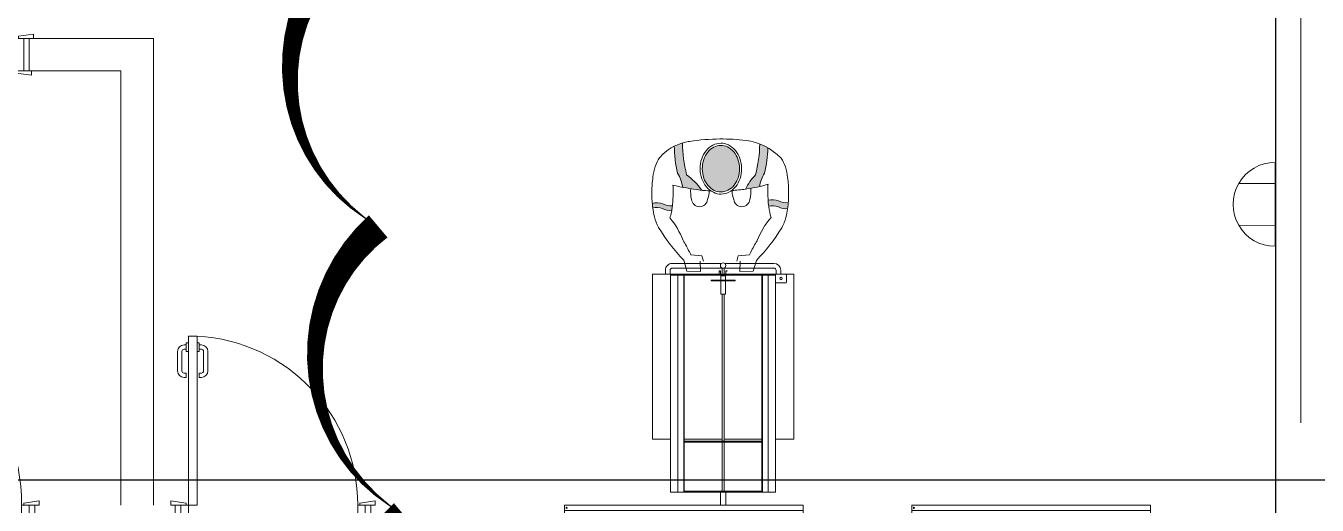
# Model space of a CAD drawing. Header units: metres. Extents: x 75097 to 220695, y -1557923 to -1361206.
# Drawn here: x 160756 to 166703, y -1404403 to -1402193 of the extents above; entities that cross this region are included whole.
import ezdxf

# ---------------------------------------------------------------- set-up
doc = ezdxf.new("R2010")
doc.units = ezdxf.units.M
doc.layers.get('0').update_dxf_attribs({"lineweight": 0})
for name, color, linetype, lineweight in [('A-100 - Copy$0$5_QUOTE', 8, 'Continuous', 0), ('A-100 - Copy$0$Medical Equipment and Furniture', 8, 'Continuous', 0), ('A-100 - Copy$0$Walls', 8, 'Continuous', 0), ('A-100 - Copy$0$Wooden Joinery', 8, 'Continuous', 0)]:
    doc.layers.add(name, color=color, linetype=linetype, lineweight=lineweight)
doc.layers.add('A-100 - Copy$0$axes', color=8, linetype='Continuous')
doc.layers.add('EXF', color=7, linetype='Continuous', lineweight=0, true_color=0x4e7e3e)
doc.layers.add('REV 01', color=7, linetype='Continuous', lineweight=0, true_color=0xe41b4d)

# ---------------------------------------------------------------- blocks, each defined once
blk = doc.blocks.new('MECH UPDATED')
at = {"layer": 'EXF', "color": 85}
for points, elevation in [([(101035.5942065511, -1363352.1729771), (101035.4954761281, -1363739.033792686)], -0.01923468558029609), ([(101035.5695237663, -1363448.888181075), (101203.0851719039, -1363448.930932496)], -0.009617343842923213), ([(101035.5201587338, -1363642.318588711), (101203.0238679565, -1363642.382003941)], 0.009617342782329974)]:
    blk.add_lwpolyline(points, dxfattribs=dict(at, elevation=elevation))
blk.add_arc((101035.544841947, -1363545.603385305, -0.03846937008674245), 193.4304145047533, 269.9853774127063, 89.98537777263374, dxfattribs=at)
blk = doc.blocks.new('A-100 - Copy$0$RTGERTE')
at = {"layer": 'A-100 - Copy$0$5_QUOTE'}
for points in [[(147703.1975635292, 32154.11779346259, -0.005852762069234413), (147710.2544520105, 32154.9614997193, -0.005616048567468107), (147722.8010153262, 32156.17038816656, -0.1664055526249398), (147721.1211808374, 32106.85536519805, 0.1755122865157024), (147712.8645180011, 32063.45314431179, -0.01741104552439672), (147691.946473502, 32066.48732968734, -0.1732045214338606), (147700.2928628823, 32109.31537452189, 0.1506731502884031)], [(147855.8723369852, 31998.45277062559, -0.08333219728539079), (147784.9889599596, 31928.45945939398), (147797.0515287338, 32017.13186627359, 0.1217565404980817), (147863.9164869254, 32040.01971014711, -0.06080814351379149), (147988.4466272627, 32055.13509828213), (148003.4859617873, 32017.67887217132, 0.06172981784818352)], [(147997.5694280548, 31661.321277941), (147979.1568874294, 31623.87550633488, -0.05668641714729694), (147863.1313995283, 31638.92679500545, 0.1140030600011027), (147800.7471180338, 31661.35252113966), (147789.4226140149, 31726.17394965264, -0.0944804000014484), (147855.0872495879, 31680.49373452697, 0.05960204925895471)], [(147735.6989549975, 31574.34394558088, 0.1804056137106168), (147727.649272103, 31529.7285411536, -0.008762278088205393), (147708.0724926504, 31531.59108190401, -0.007224982730893295), (147699.3696521659, 31532.70080766408, -0.1732045214349016), (147707.7160415467, 31575.52885249874, 0.1491568992194391), (147710.724376005, 31619.89141367527, -0.01208158692300856), (147737.7060578628, 31622.55494916777, -0.1625246233418964)]]:
    blk.add_hatch(color=256, dxfattribs=at).paths.add_polyline_path(points)
h = blk.add_hatch(color=256, dxfattribs=at)
edge = h.paths.add_edge_path()
edge.add_arc((147883.3040502598, 31888.00858915462), 133.5104350951626, 251.8060225665682, 270.46480955953444, ccw=False)
edge.add_arc((147875.5799816163, 31864.50737555191), 108.7724425086661, 231.2768176091728, 251.8060225664048, ccw=False)
edge.add_arc((147863.5473562747, 31849.50065145827), 89.53742650568812, 207.3996317622605, 231.2768176093111, ccw=False)
edge.add_arc((147844.8977555592, 31839.83376870982), 68.53132670299256, 180.4648095594532, 207.399631762105, ccw=False)
edge.add_arc((147844.8977555589, 31839.83376871011), 68.53132670270335, 153.5299873570185, 180.4648095597016, ccw=False)
edge.add_arc((147863.7017390588, 31830.47073322603), 89.53742650585176, 129.6528015095549, 153.5299873566343, ccw=False)
edge.add_arc((147875.976252785, 31815.66120408457), 108.7724425080949, 109.12359655252939, 129.6528015098205, ccw=False)
edge.add_arc((147884.0805932288, 31792.28840058968), 133.5104350952276, 90.4648095594593, 109.1235965524236, ccw=False)
edge.add_arc((147884.0805932289, 31792.28840058995), 133.5104350949468, 71.80602256647228, 90.46480955947283, ccw=False)
edge.add_arc((147891.8046618727, 31815.78961419254), 108.7724425084448, 51.27681760923622, 71.80602256649559, ccw=False)
edge.add_arc((147903.8372872145, 31830.7963382862), 89.53742650537882, 27.3996317623633, 51.27681760943881, ccw=False)
edge.add_arc((147922.4868879297, 31840.46322103466), 68.53132670299088, 0.4648095594014876, 27.399631762102274, ccw=False)
edge.add_arc((147922.4868879297, 31840.46322103424), 68.53132670293665, -26.470012642938286, 0.4648095597486872, ccw=False)
edge.add_arc((147903.6829044303, 31849.82625651841), 89.53742650575869, 309.65280150945847, 333.5299873565032, ccw=False)
edge.add_arc((147891.4083907036, 31864.6357856599), 108.7724425082883, 289.12359655262526, 309.6528015098954, ccw=False)
edge.add_arc((147883.30405026, 31888.00858915463), 133.51043509517, 270.464809559447, 289.123596552419, ccw=False)
for p, q in [((147691.946473502, 32066.48732968734), (147690.5600381628, 32066.74131842575)), ((147461.9127339827, 32010.67286641814), (147410.545085045, 31996.47994212009)), ((147410.545085045, 31996.47994212009), (147409.9095100266, 31933.60470202693)), ((147481.8636493824, 31927.3429998036), (147487.0656840633, 31979.11160262907)), ((147457.7231762308, 31936.07003567333), (147409.9095100266, 31933.60470202693)), ((147481.8636493824, 31927.3429998036), (147457.7231762308, 31919.88052483276)), ((147481.8636493824, 31759.8331728609), (147457.7231762308, 31767.29564783169)), ((147481.8636493824, 31759.8331728609), (147487.0656840633, 31708.06457003544)), ((147457.7231762308, 31751.10613699118), (147409.9095100266, 31753.57147063763)), ((147410.545085045, 31690.69623054436), (147409.9095100266, 31753.57147063763)), ((147460.8129918793, 31676.80716590793), (147410.545085045, 31690.69623054436)), ((147710.0096719446, 31619.8029129401), (147710.724376005, 31619.89141367527)), ((147697.5554375864, 31532.98706478649), (147699.3696521659, 31532.70080766419))]:
    blk.add_line(p, q, dxfattribs=at)
for points in [[(147703.1975635292, 32154.11779346259, -0.1506731502884111), (147700.2928628823, 32109.31537452189, 0.173204521433853), (147691.946473502, 32066.48732968734, 0.173204521433853)], [(147722.8010153262, 32156.17038816656, -0.1664055526249236), (147721.1211808374, 32106.85536519805, 0.1755151378544385), (147712.8646319983, 32063.45243567333, 0.173204521433853)], [(148002.70087439, 32017.12575435953, 0.06172981784818554), (147855.0872495879, 31997.89965281385, -0.08333219728538806), (147784.2038725621, 31927.90634158225, -0.173204521433853)], [(147987.6615398653, 32054.58198047034, 0.06080814351378695), (147863.131399528, 32039.46659233538, -0.1217565404980983), (147796.2664413365, 32016.57874846179, -0.173204521433853)], [(147997.5694280548, 31661.321277941, -0.05960204925895471), (147855.0872495879, 31680.49373452697, 0.09448040000144994), (147789.4226140149, 31726.17394965264, 0.173204521433853)], [(147979.1568874294, 31623.87550633488, -0.05668641714729694), (147863.1313995283, 31638.92679500545, 0.1140030600011027), (147800.7471180338, 31661.35252113966, 0.173204521433853)], [(147710.7243760048, 31619.89141367649, -0.1491568992236664), (147707.7160415467, 31575.52885249874, 0.1732045214344138), (147699.3696521659, 31532.70080766419, 0.1732045214344138)], [(147737.7060578628, 31622.55494916777, -0.1625246233418806), (147735.6989549975, 31574.34394558088, 0.1804056137106072), (147727.649272103, 31529.7285411536, 0.1732045214344138)]]:
    blk.add_lwpolyline(points, format="xyb", dxfattribs=at)
at = {"layer": 'A-100 - Copy$0$5_QUOTE', "flags": 128}
for points in [[(148014.1501221316, 31724.40000066074, 0.03092929142412), (148020.6049211334, 31844.42638860166, 0.03604080938429647), (148009.392793382, 31983.99347123841, 0.0117471172864985), (148004.9277480269, 32009.14337539719, 0.1502721530749046), (147936.5679127848, 32120.21862271917, 0.04690222902934697), (147934.1041160174, 32122.38598395296, 0.08272594551670001), (147893.6853644442, 32142.54572180798, 0.04099633150147119), (147845.135502624, 32153.18046176573, 0.0301319538769512), (147777.74869224, 32158.13890374661, 0.030131953876943), (147710.2544520101, 32154.96149971924, 0.005852762068836761), (147703.1975635292, 32154.11779346259, 0.005852762068836761)], [(147657.2639799671, 32074.9681041541, 0.01120130917010139), (147663.148260242, 32073.15642779157, 0.02319531349855549), (147690.5600381628, 32066.74131842575, 0.02319531349855549)], [(147691.946473502, 32066.48732968734, 0.01662306626642642), (147711.9137674867, 32063.55892395438, 0.03013195387695923), (147779.3909559582, 32060.0379302646, 0.01241087006603427), (147807.2274186892, 32060.95499791676)], [(147782.1703668876, 31887.57007321611, -0.04886164346345489), (147785.1472490175, 31934.99463053932, -0.02333814434644978), (147807.2274186892, 32060.95499791676, -0.00846109834530873)], [(147487.0656840633, 31979.11160262965, 0.01446496632962168), (147493.5701705973, 31981.83575038682, 0.02204470287621722), (147546.7532894119, 32010.38258853659, 0.003611944624764072), (147553.265431228, 32014.55679845682, 0.01811093883977862)], [(147812.00137428, 31620.53756645636, -0.03052151506837342), (147789.4226140146, 31726.1739496527, -0.0309086868429045), (147783.2967614875, 31790.61481859745, -0.02268479531684504)], [(147487.0656840633, 31708.06457003544, -0.0116312533618899), (147492.272448091, 31705.81778382277, -0.02204470287621722), (147545.3095381976, 31677.00054647762, -0.003611944624764072), (147551.8003436172, 31672.79323563899)], [(147658.7562136153, 31609.0792005827, -0.04099633150147138), (147707.359590447, 31619.46662265417, -0.001190185008936252), (147710.0096719446, 31619.80291294015, -0.001190185008936252)], [(147710.724376005, 31619.89141367527, -0.02861960462025653), (147774.770772186, 31624.08191648126, -0.01622326197037142), (147811.1630793809, 31623.19627245015)], [(147697.5554375864, 31532.96442675963, -0.0322500503495903), (147659.3069854054, 31541.18858574115, -0.06939756688692462), (147610.477853971, 31560.05175526289)], [(147934.5599053569, 31565.18128755211, -0.04690222902934669), (147932.0851059183, 31563.02649824275, -0.08272594551670001), (147891.5642396928, 31543.07280411269, -0.04099633150147119), (147842.9608628609, 31532.68538204127, -0.0301319538769512), (147775.5496811216, 31528.0700882143, -0.030131953876943), (147708.0724926502, 31531.59108190401, -0.007224982730712358), (147699.3696521659, 31532.70080766408, -0.007224982730712358)]]:
    blk.add_lwpolyline(points, format="xyb", dxfattribs=at)
for points in [[(147884.4682597536, 31744.50287638523, -0.08159467432463738), (147838.4950606906, 31751.67297592398, -0.08981590444706737), (147801.2808855627, 31771.84380436508, -0.1045624681045269), (147775.1762032275, 31803.69411715947, -0.118069433626794), (147766.3690129923, 31839.19669367035, -0.1180694336268921), (147774.599043023, 31874.83748693386, -0.1045624681045962), (147800.1835435065, 31907.107135211, -0.08981590444723123), (147837.0655648596, 31927.87907906226, -0.08159467432471448), (147882.9163837353, 31935.79411335918, -0.08159467432475388), (147928.8895827985, 31928.62401382043, -0.08981590444718113), (147966.1037579262, 31908.45318537927, -0.1045624681045964), (147992.2084402613, 31876.60287258506, -0.1180694336268921), (148001.0156304966, 31841.100296074, -0.1180694336268803), (147992.7856004659, 31805.4595028105, -0.1045624681045684), (147967.2010999824, 31773.18985453335, -0.08981590444718911), (147930.3190786293, 31752.41791068215, -0.08159467432470174)], [(147884.3871360714, 31754.5025473272, -0.08159467432466336), (147841.6174113084, 31761.17302469327, -0.08981590444704689), (147807.5364693062, 31779.6455780114, -0.1045624681045431), (147784.0543866555, 31808.29605794762, -0.1180694336266975), (147776.3686839344, 31839.27781735267, -0.1180694336268648), (147783.5507207149, 31870.38019330415, -0.1045624681046693), (147806.5648814397, 31899.40788030007, -0.08981590444729955), (147840.341635226, 31918.43093834812, -0.08159467432465796), (147882.9975074175, 31925.79444241716, -0.08159467432481483), (147925.7672321805, 31919.12396505103, -0.0898159044471671), (147959.8481741826, 31900.65141173295, -0.1045624681046511), (147983.3302568334, 31872.00093179685, -0.1180694336269459), (147991.0159595545, 31841.01917239174, -0.1180694336268525), (147983.833922774, 31809.91679644014, -0.104562468104514), (147960.8197620492, 31780.88910944434, -0.0898159044472173), (147927.0430082629, 31761.86605139624, -0.08159467432469082)]]:
    blk.add_lwpolyline(points, format="xyb", close=True, dxfattribs=at)
at = {"layer": 'A-100 - Copy$0$5_QUOTE'}
for centre, radius, start, end in [((148067.9020346682, 31381.76705515577), 873.3530511682109, 121.427712743757, 133.9368581705997), ((147703.7123274376, 31960.90674487827), 189.4810484857709, 102.8906776773059, 118.7699694207885), ((147742.7635805317, 31853.11586302368), 303.5912248887564, 97.48846660631133, 105.5375362855831), ((147425.8965361585, 32353.54619792919), 362.1279447734426, 290.5927661490504, 309.7106461843302), ((147745.0445329923, 31938.26861049561), 37.10269952277408, 94.49405543307816, 264.8750291754478), ((147778.9329814547, 31824.43759380211), 155.2929943913991, 84.91284412362558, 103.7062091835578), ((147783.6441154991, 32013.55464867654), 119.8860441122679, 249.5362581912359, 268.7840319044429), ((147745.0445329923, 31743.76973428781), 37.10269952277408, 95.12497082455222, 265.5059445669218), ((147783.6441154991, 31668.48369610694), 119.8860441122679, 91.21596809555713, 110.4637418087641), ((147778.9329814547, 31857.60075098136), 155.2929943913991, 256.2937908164422, 275.0871558763744), ((147729.8497256277, 31767.0138960334), 287.4763634304733, 315.2742535348801, 351.4753768656677), ((148069.6519752926, 32302.95462798153), 873.3530511683051, 225.8029544462798, 238.2805781880128), ((147422.7072155587, 31334.45669804083), 362.1279447734426, 49.3196263889734, 69.11552478911965)]:
    blk.add_arc(centre, radius, start, end, dxfattribs=at)
blk = doc.blocks.new('A-100 - Copy$0$Sterilizer Trolley')
at = {"layer": 'A-100 - Copy$0$Medical Equipment and Furniture'}
for p, q in [((-723076.1052477446, -325521.7642041274), (-723076.1052477446, -325461.7642040724)), ((-723076.1052477446, -325461.7642040724), (-723051.1052477218, -325461.7642040724)), ((-723051.1052477218, -325461.7642040724), (-723051.1052477217, -325521.7642041274)), ((-723305.605247955, -326521.7642041228), (-723305.605247955, -325521.7642041274)), ((-723305.605247955, -325521.7642041274), (-722821.6052475113, -325521.7642041274)), ((-723271.6052479238, -325521.7642041274), (-723271.6052479238, -326521.7642041228)), ((-723244.6052478991, -325521.7642041274), (-723244.6052478991, -326521.7642041228)), ((-723242.6052478972, -325521.7642041274), (-723242.6052478972, -326521.7642041228)), ((-723242.6052478972, -325526.764204132), (-722884.605247569, -325526.764204132)), ((-723051.1052477217, -325521.7642041274), (-723076.1052477446, -325521.7642041274)), ((-723068.6052477377, -325526.764204132), (-723068.6052477377, -325751.76420432)), ((-723058.6052477285, -325526.764204132), (-723058.6052477285, -325751.76420432)), ((-722884.605247569, -325521.7642041274), (-722884.605247569, -326521.7642041228)), ((-722882.6052475672, -325521.7642041274), (-722882.6052475672, -326521.7642041228)), ((-722855.6052475424, -325521.7642041274), (-722855.6052475424, -326521.7642041228)), ((-722821.6052475113, -326521.7642041228), (-722821.6052475113, -325521.7642041274)), ((-723388.6052480311, -326526.7642041274), (-723388.6052480311, -325766.7642043337)), ((-723388.6052480311, -325766.7642043337), (-723305.605247955, -325766.7642043337)), ((-723242.6052478972, -325751.76420432), (-722884.605247569, -325751.76420432)), ((-723242.6052478972, -325756.7642043245), (-722884.605247569, -325756.7642043245)), ((-723242.6052478972, -325766.7642043337), (-723068.6052477377, -325766.7642043337)), ((-723068.6052477377, -325756.7642043245), (-723068.6052477377, -326434.8640826424)), ((-723058.6052477285, -325756.7642043245), (-723058.6052477285, -326434.8640826424)), ((-723058.6052477285, -325766.7642043337), (-722884.605247569, -325766.7642043337)), ((-722821.6052475113, -325766.7642043337), (-722738.6052474352, -325766.7642043337)), ((-722738.6052474352, -325766.7642043337), (-722738.6052474352, -326526.7642041274)), ((-722738.6052474352, -326526.7642041274), (-723388.6052480311, -326526.7642041274)), ((-723329.605247977, -326526.7642041274), (-723329.605247977, -326544.7642041439)), ((-723307.6052479568, -326526.7642041274), (-723307.6052479568, -326544.7642041439)), ((-723068.6052477377, -326554.7642041531), (-723297.6052479476, -326554.7642041531)), ((-723081.6052477496, -326541.2642041407), (-723081.1052477491, -326541.7642041412)), ((-723075.6052477441, -326541.2642041407), (-723081.6052477496, -326541.2642041407)), ((-723076.1052477446, -326541.7642041412), (-723081.1052477491, -326541.7642041412)), ((-723076.1052477446, -326541.7642041412), (-723075.6052477441, -326541.2642041407)), ((-723075.6052477441, -326526.7642041274), (-723075.6052477441, -326541.2642041407)), ((-723068.6052477377, -326519.8640827203), (-723068.6052477377, -326521.7642041228)), ((-723068.6052477377, -326526.7642041274), (-723068.6052477377, -326555.3077649162)), ((-723058.6052477285, -326519.8640827203), (-723058.6052477285, -326521.7642041228)), ((-723058.6052477285, -326526.7642041274), (-723058.6052477285, -326555.3077649162)), ((-722829.6052475186, -326554.7642041531), (-723058.6052477285, -326554.7642041531)), ((-723051.6052477221, -326541.2642041407), (-723051.6052477221, -326526.7642041274)), ((-723051.6052477221, -326541.2642041407), (-723051.1052477217, -326541.7642041412)), ((-723045.6052477167, -326541.2642041407), (-723051.6052477221, -326541.2642041407)), ((-723046.105247717, -326541.7642041412), (-723051.1052477217, -326541.7642041412)), ((-723046.105247717, -326541.7642041412), (-723045.6052477167, -326541.2642041407)), ((-723045.6052477167, -326526.7642041274), (-723045.6052477167, -326541.2642041407)), ((-722819.6052475094, -326526.7642041274), (-722819.6052475094, -326544.7642041439)), ((-722797.6052474893, -326526.7642041274), (-722797.6052474893, -326544.7642041439)), ((-723071.1052477399, -326576.7642041732), (-723297.6052479476, -326576.7642041732)), ((-722829.6052475186, -326576.7642041732), (-723056.1052477262, -326576.7642041732))]:
    blk.add_line(p, q, dxfattribs=at)
for points in [[(-723052.605247723, -326496.8640826992), (-723074.6052477432, -326496.8640826992), (-723074.6052477432, -326434.8640826424), (-723052.605247723, -326434.8640826424)], [(-723008.6052476827, -326499.864082702), (-723118.6052477835, -326499.864082702), (-723118.6052477835, -326496.8640826992), (-723008.6052476827, -326496.8640826992)], [(-723052.605247723, -326519.8640827203), (-723074.6052477432, -326519.8640827203), (-723074.6052477432, -326499.864082702), (-723052.605247723, -326499.864082702)], [(-722821.6052475113, -326521.7642041228), (-723305.605247955, -326521.7642041228), (-723305.605247955, -326526.7642041274), (-722821.6052475113, -326526.7642041274)]]:
    blk.add_lwpolyline(points, close=True, dxfattribs=at)
blk.add_lwpolyline([(-723305.605247955, -326526.7642041274), (-723352.605247998, -326526.7642041274, -0.414213562373095), (-723355.6052480008, -326523.7642041247), (-723355.6052480008, -326489.7642040935, -0.414213562373095), (-723352.605247998, -326486.7642040908), (-723305.605247955, -326486.7642040908)], format="xyb", close=True, dxfattribs=at)
for centre, radius in [((-723329.605247977, -326506.7642041091), 5.500000005042239), ((-723063.6052477331, -326566.7642041641), 12.50000001145963)]:
    blk.add_circle(centre, radius, dxfattribs=at)
for centre, radius, start, end in [((-723297.6052479476, -326544.7642041439), 32.00000002933666, 180, 270), ((-723297.6052479476, -326544.7642041439), 10.00000000916771, 180, 270), ((-722829.6052475186, -326544.7642041439), 10.00000000916771, 270, 0), ((-722829.6052475186, -326544.7642041439), 32.00000002933666, 270, 0)]:
    blk.add_arc(centre, radius, start, end, dxfattribs=at)
at = {"layer": 'A-100 - Copy$0$Medical Equipment and Furniture', "rotation": 270.0000000000018}
blk.add_blockref('A-100 - Copy$0$RTGERTE', (-754893.4776837018, -179129.5479234678, -0.002151680038253517), dxfattribs=at)
blk = doc.blocks.new('A-100 - Copy$0$Sterilizer')
at = {"layer": 'A-100 - Copy$0$Medical Equipment and Furniture', "ltscale": 7.5}
h = blk.add_hatch(dxfattribs=at)
h.set_pattern_fill('ANSI31', color=256, scale=1000, angle=90.00000000000001, style=0)
h.set_pattern_definition([(135, (-728852.504000654, -304126.1747547337), (-88.38834764831844, -88.38834764831846), [])])
h.paths.add_polyline_path([(-724208.6021452311, -325271.7642040309), (-723708.6021452311, -325271.7642040309), (-723708.6021452311, -324359.7642040309), (-724208.6021452311, -324359.7642040309)])
at = {"layer": 'A-100 - Copy$0$Medical Equipment and Furniture'}
h = blk.add_hatch(dxfattribs=at)
h.set_pattern_fill('ANSI31', color=256, scale=50.00000000000001, angle=90.00000000000001, style=0)
h.set_pattern_definition([(135, (-721798.1419645479, -300058.6621339674), (-4.419417382415922, -4.419417382415923), [])])
edge = h.paths.add_edge_path()
edge.add_arc((-723398.6052478012, -324490.7642040309), 42.50000000000001, 0, 360)
h = blk.add_hatch(dxfattribs=at)
h.set_pattern_fill('ANSI31', color=256, scale=50.00000000000001, angle=90.00000000000001, style=0)
h.set_pattern_definition([(135, (-722481.0377253678, -300058.6621339674), (-4.419417382415922, -4.419417382415923), [])])
edge = h.paths.add_edge_path()
edge.add_arc((-722728.6052478012, -324490.7642040309), 42.50000000000001, 0, 360)
h = blk.add_hatch(dxfattribs=at)
h.set_pattern_fill('ANSI31', color=256, scale=50.00000000000001, angle=90.00000000000001, style=0)
h.set_pattern_definition([(135, (-721798.141964547, -300708.6621339674), (-4.419417382415922, -4.419417382415923), [])])
edge = h.paths.add_edge_path()
edge.add_arc((-723398.6052478021, -325140.7642040309), 42.50000000000001, 0, 360)
h = blk.add_hatch(dxfattribs=at)
h.set_pattern_fill('ANSI31', color=256, scale=50.00000000000001, angle=90.00000000000001, style=0)
h.set_pattern_definition([(135, (-722468.141964547, -300708.6621339674), (-4.419417382415922, -4.419417382415923), [])])
edge = h.paths.add_edge_path()
edge.add_arc((-722728.6052478021, -325140.7642040309), 42.50000000000001, 0, 360)
at = {"layer": 'A-100 - Copy$0$Medical Equipment and Furniture', "ltscale": 7.5}
for p, q in [((-722608.596332592, -324194.7642040309), (-723708.596332592, -324194.7642040309)), ((-722608.596332592, -325436.7642790309), (-723708.596332592, -325436.7642790309))]:
    blk.add_line(p, q, dxfattribs=at)
at = {"layer": 'A-100 - Copy$0$Medical Equipment and Furniture', "ltscale": 20}
for p, q in [((-723408.6021452311, -324809.4207172325), (-723408.6021452311, -325461.7642040309)), ((-723568.6021452311, -324966.764204031), (-723568.6021452311, -325461.7621290309)), ((-722708.789605347, -324936.764204031), (-722708.789605347, -325461.7642040309)), ((-723533.4238697074, -324991.7642040309), (-723603.6021452311, -324991.7642040309))]:
    blk.add_line(p, q, dxfattribs=at)
at = {"layer": 'A-100 - Copy$0$Medical Equipment and Furniture'}
blk.add_lwpolyline([(-723708.6021452311, -325461.7642040309), (-723708.6021452311, -324169.7642040309), (-722608.6021452311, -324169.7642040309), (-722608.6021452311, -325461.7642040309)], close=True, dxfattribs=at)
at = {"layer": 'A-100 - Copy$0$Medical Equipment and Furniture', "ltscale": 7.5}
for points in [[(-722728.6052478002, -324310.7642040313), (-722728.6052478023, -325320.7642790322), (-723398.6052478023, -325320.7642790322), (-723398.6052478002, -324310.7642040313)], [(-723708.6021452311, -325271.7642040309), (-723708.6021452311, -324359.7642040309), (-724208.6021452311, -324359.7642040309), (-724208.6021452311, -325271.7642040309)]]:
    blk.add_lwpolyline(points, close=True, dxfattribs=at)
blk.add_lwpolyline([(-723011.5037186922, -325050.7642790326), (-723111.5037186922, -325050.7642790322), (-723111.5037186901, -324580.7642040313), (-723161.5037186901, -324580.7642040313), (-723061.5037186901, -324430.7642040313), (-722961.5037186901, -324580.7642040313), (-723011.5037186901, -324580.7642040313), (-723011.5037186922, -325050.7642790322)], dxfattribs=at)
at = {"layer": 'A-100 - Copy$0$Medical Equipment and Furniture'}
for centre, radius in [((-723698.596332592, -324181.9055841661), 2.5), ((-723398.6052478012, -324490.7642040309), 42.50000000000001), ((-722728.6052478012, -324490.7642040309), 42.50000000000001), ((-723528.6083503694, -324641.7641290309), 10.45000000000073), ((-723528.6083503694, -324641.7641290309), 9.3), ((-723408.6021452311, -324841.764204031), 10.45000000000073), ((-723408.6021452311, -324841.764204031), 9.3), ((-723408.6021452311, -324941.764204031), 10.45000000000073), ((-723408.6021452311, -324941.764204031), 9.3), ((-723568.6021452311, -324991.7642040309), 20.95500000000175), ((-723568.6021452311, -324991.7642040309), 19.5), ((-723408.6021452311, -325041.764204031), 10.45000000000073), ((-723408.6021452311, -325041.764204031), 9.3), ((-723398.6052478021, -325140.7642040309), 42.50000000000001), ((-722728.6052478021, -325140.7642040309), 42.50000000000001), ((-723698.596332592, -325453.7642790309), 2.5)]:
    blk.add_circle(centre, radius, dxfattribs=at)
at = {"layer": 'A-100 - Copy$0$Medical Equipment and Furniture', "ltscale": 7.5}
for centre, radius in [((-722708.789605347, -324971.7642040309), 8.5), ((-722708.789605347, -324950.4960686807), 8.495173851166328), ((-722708.789605347, -324993.0323393811), 8.495173851166328)]:
    blk.add_circle(centre, radius, dxfattribs=at)
blk = doc.blocks.new('A-100 - Copy$0$A$C692066EF')
at = {"layer": 'A-100 - Copy$0$Wooden Joinery'}
for p, q in [((2365.909618187346, 239.9999999611755), (2405.909618187346, 239.9999999610591)), ((2365.90961818723, 229.9999999611755), (2365.909618187346, 239.9999999611755)), ((2375.909618187346, 239.9999999610591), (2375.909618187346, 249.9999999610591)), ((2395.909618187346, 239.9999999609427), (2395.909618187346, 249.9999999609427)), ((2405.909618187463, 279.9999999609427), (2495.909618187463, 279.9999999603606)), ((2405.909618187346, 259.9999999609427), (2495.909618187346, 259.9999999603606)), ((2405.90961818723, 229.9999999609427), (2405.909618187346, 239.9999999609427)), ((2505.909618187346, 239.9999999603606), (2505.909618187346, 249.9999999603606)), ((2505.909618187346, 239.9999999603606), (2525.909618187346, 239.9999999602442)), ((2525.909618187346, 239.9999999602442), (2525.909618187346, 249.9999999602442)), ((2365.909618187114, 189.9999999609427), (2365.909618186997, 179.9999999609427)), ((2365.909618186997, 179.9999999609427), (2405.909618186997, 179.9999999607098)), ((2375.909618186997, 179.9999999609427), (2375.909618186997, 169.9999999609427)), ((2395.909618186997, 179.9999999608262), (2395.909618186997, 169.9999999608262)), ((2405.909618187114, 189.9999999607098), (2405.909618186997, 179.9999999608262)), ((2505.909618186997, 179.9999999603606), (2505.909618186997, 169.999999960477)), ((2505.909618186997, 179.9999999603606), (2525.909618186997, 179.9999999603606)), ((2525.909618186997, 179.9999999603606), (2525.909618186997, 169.9999999603606)), ((2405.909618186881, 159.9999999608262), (2495.909618186881, 159.999999960477)), ((2405.909618186881, 139.9999999608262), (2495.909618186881, 139.999999960477))]:
    blk.add_line(p, q, dxfattribs=at)
for points in [[(3215.00005722302, 1080.000000000116), (3205.00005722302, 1080.000000000116), (3195.000057223369, 1150.000000000349), (3215.000057223369, 1150.000000000233)], [(3365.000057216734, 1069.999999999767), (3375.000057216734, 1069.999999999767), (3385.000057217083, 1139.999999999767), (3365.000057217083, 1139.999999999767)], [(3215.000057222671, 229.9999999997672), (2335.909618188976, 229.9999999982538), (2335.909618189093, 189.9999999980209), (3215.000057222904, 189.9999999995343)], [(3215.000057222671, 229.9999999997672), (2335.909618188976, 229.9999999982538), (2335.909618189093, 189.9999999980209), (3215.000057222904, 189.9999999995343)], [(3215.00005722302, 179.9999999994179), (3205.00005722302, 179.9999999994179), (3195.000057223369, 109.9999999991851), (3215.000057223369, 109.9999999993015)], [(3365.000057216734, 189.9999999997672), (3375.000057216734, 189.9999999997672), (3385.000057217083, 119.9999999997672), (3365.000057217083, 119.9999999997672)]]:
    blk.add_lwpolyline(points, close=True, dxfattribs=at)
for points in [[(3215.000057223137, 1104.999999999651), (3365.00005721685, 1104.999999999302), (3365.000057216967, 1129.999999999302), (3215.000057223253, 1129.999999999651), (3215.000057223137, 1104.999999999651)], [(3215.000057223253, 1104.999999999767), (3215.000057222904, 1070), (3255.000057223253, 1069.999999999534), (3255.00005722302, 1059.999999999767), (3365.000057216734, 1059.999999999534), (3365.00005721685, 1104.999999999302), (3215.000057223253, 1104.999999999767)], [(3215.000057223253, 154.9999999997672), (3215.000057222904, 189.9999999995343), (3255.000057223253, 190), (3255.00005722302, 199.9999999997672), (3365.000057216734, 200), (3365.00005721685, 155.0000000002328), (3215.000057223253, 154.9999999997672)], [(3215.000057223137, 154.9999999998836), (3365.00005721685, 155.0000000002328), (3365.000057216967, 130.0000000002328), (3215.000057223253, 129.9999999998836), (3215.000057223137, 154.9999999998836)]]:
    blk.add_lwpolyline(points, dxfattribs=at)
for centre, radius, start, end in [((3215.000057222904, 189.9999999995343), 880.0000000004657, 90, 177.3947487372865), ((2405.909618187346, 249.9999999609427), 30, 90, 180), ((2405.909618187346, 249.9999999609427), 10, 90, 180), ((2495.909618187346, 249.9999999603606), 30, 0, 90), ((2495.909618187346, 249.9999999603606), 10, 0, 90), ((2405.909618186997, 169.9999999608262), 30, 180, 270), ((2405.909618186997, 169.9999999608262), 10, 180, 270), ((2495.909618186997, 169.999999960477), 10, 270, 0), ((2495.909618186997, 169.999999960477), 30, 270, 0)]:
    blk.add_arc(centre, radius, start, end, dxfattribs=at)
blk = doc.blocks.new('A-100 - Copy$0$A$C72370EFE')
at = {"layer": 'A-100 - Copy$0$Wooden Joinery'}
for p, q in [((-0.009999999999990905, -0.03999999999999915), (-0.01999999999998181, -0.03999999999999915)), ((-0.009999999999990905, -0.03000000000000114), (-0.01000000000010459, -0.07000000000000028)), ((0, -0.03000000000000114), (-0.009999999999990905, -0.03000000000000114)), ((0.04000000000019099, -0.03000000000000114), (0.0500000000001819, -0.03000000000000114)), ((0.0500000000001819, -0.03000000000000114), (0.05000000000029559, -0.07000000000000028)), ((0.0500000000001819, -0.03999999999999915), (0.0600000000001728, -0.03999999999999915)), ((-0.04999999999995453, -0.07000000000000028), (-0.04999999999984084, -0.1600000000000037)), ((-0.02999999999997272, -0.07000000000000028), (-0.02999999999985903, -0.1600000000000037)), ((-0.009999999999990905, -0.06000000000000227), (-0.01999999999998181, -0.06000000000000227)), ((0, -0.07000000000000028), (-0.009999999999990905, -0.07000000000000028)), ((0.04000000000019099, -0.07000000000000028), (0.0500000000001819, -0.07000000000000028)), ((0.0500000000001819, -0.06000000000000227), (0.0600000000001728, -0.06000000000000227)), ((0.07000000000016371, -0.07000000000000028), (0.07000000000005002, -0.1600000000000037)), ((0.09000000000014552, -0.07000000000000028), (0.09000000000003183, -0.1600000000000037)), ((-0.009999999999877218, -0.1700000000000017), (-0.01999999999986812, -0.1700000000000017)), ((-0.009999999999877218, -0.1700000000000017), (-0.009999999999877218, -0.1900000000000048)), ((0.05000000000006821, -0.1700000000000017), (0.06000000000005912, -0.1700000000000017)), ((0.05000000000006821, -0.1700000000000017), (0.05000000000006821, -0.1900000000000048)), ((-0.009999999999877218, -0.1900000000000048), (-0.01999999999986812, -0.1900000000000048)), ((0.05000000000006821, -0.1900000000000048), (0.06000000000005912, -0.1900000000000048))]:
    blk.add_line(p, q, dxfattribs=at)
for centre, radius, start, end in [((-0.01999999999998181, -0.07000000000000028), 0.03, 90, 180), ((0.0600000000001728, -0.07000000000000028), 0.03, 0, 90), ((-0.01999999999998181, -0.07000000000000028), 0.01, 90, 180), ((0.0600000000001728, -0.07000000000000028), 0.01, 0, 90), ((-0.01999999999986812, -0.1600000000000037), 0.03, 180, 270), ((-0.01999999999986812, -0.1600000000000037), 0.01, 180, 270), ((0.06000000000005912, -0.1600000000000037), 0.01, 270, 0), ((0.06000000000005912, -0.1600000000000037), 0.03, 270, 0)]:
    blk.add_arc(centre, radius, start, end, dxfattribs=at)
blk = doc.blocks.new('A-100 - Copy$0$DR1')
at = {"layer": 'A-100 - Copy$0$Wooden Joinery', "elevation": -2.945133955413104e-07}
for points in [[(1743402.912935317, 41721.9257205883), (1743392.912455687, 41721.9257205883), (1743382.911976056, 41791.92907800316), (1743402.912935317, 41791.92907800316)], [(1743552.912935317, 41731.92620021896), (1743562.913414948, 41731.92620021896), (1743572.913894579, 41801.92955763405), (1743552.912935317, 41801.92955763405)], [(1743552.912935317, 41681.9238020652), (1744331.880757414, 41681.92380206316), (1744331.880757414, 41721.92572058603), (1743552.912935317, 41721.92572058807)], [(1743402.912935317, 40941.93147615599), (1743392.912455687, 40941.93147615599), (1743382.911976056, 40871.92811874114), (1743402.912935317, 40871.92811874137)], [(1743552.912935317, 40931.93099652487), (1743562.913414948, 40931.93099652487), (1743572.913894579, 40861.92763911025), (1743552.912935317, 40861.92763911025)]]:
    blk.add_lwpolyline(points, close=True, dxfattribs=at)
for points in [[(1743552.912935317, 41756.92739929538), (1743402.912935317, 41756.92739929538), (1743402.912935317, 41781.92859837227), (1743552.912935317, 41781.92859837203), (1743552.912935317, 41756.92739929538)], [(1743552.912935317, 41756.92739929562), (1743552.912935317, 41721.92572058807), (1743512.911016794, 41721.92572058807), (1743512.911016795, 41711.92524095741), (1743402.912935317, 41711.92524095718), (1743402.912935317, 41756.92739929538), (1743552.912935317, 41756.92739929562)], [(1743552.912935317, 40906.92979744868), (1743552.912935317, 40941.93147615599), (1743512.911016794, 40941.93147615623), (1743512.911016795, 40951.93195578665), (1743402.912935317, 40951.93195578712), (1743402.912935317, 40906.92979744915), (1743552.912935317, 40906.92979744868)], [(1743552.912935317, 40906.92979744892), (1743402.912935317, 40906.92979744915), (1743402.912935317, 40881.92859837227), (1743552.912935317, 40881.92859837203), (1743552.912935317, 40906.92979744892)]]:
    blk.add_lwpolyline(points, dxfattribs=at)
at = {"layer": 'A-100 - Copy$0$Wooden Joinery'}
blk.add_arc((1743552.912935317, 41721.92572058807, -2.945133955413104e-07), 779.9942444320768, 270.0000000000171, 357.0603026895866, dxfattribs=at)
at = {"layer": 'A-100 - Copy$0$Wooden Joinery', "xscale": -999.9999999998856, "yscale": 999.9999999998856, "zscale": 999.9999999998854, "rotation": 270}
blk.add_blockref('A-100 - Copy$0$A$C72370EFE', (1744331.880757414, 41681.92380206264, -2.945133955413104e-07), dxfattribs=at)
blk = doc.blocks.new('A-100 - Copy')
at = {"layer": 'A-100 - Copy$0$axes'}
for p, q in [((166513.276741612, -1477297.367646592, -5.890051708590249e-07), (166513.276741612, -1391762.689809597, -5.890051708590249e-07)), ((178940.3176320153, -1404287.690384565, 2.361869228524742), (95748.77447586344, -1404287.690384565, 2.361869228524742))]:
    blk.add_line(p, q, dxfattribs=at)
at = {"layer": 'A-100 - Copy$0$Walls'}
for p, q in [((166628.2767523173, -1404022.689658033, -5.890050829293614e-07), (166628.2767523173, -1400659.199507744, -5.890052596768669e-07)), ((161343.2650525454, -1402250.616313214, -1.178031627802056e-06), (160771.6025737608, -1402250.616313212, -1.178031962645321e-06)), ((161343.2650525451, -1402250.616313213, -5.890049949996978e-07), (161343.2650525451, -1404402.68997825, -5.890049949996978e-07)), ((161193.2650525451, -1402400.616313214, -1.178031528326073e-06), (160759.1025737603, -1402400.616313213, -1.178031962645321e-06)), ((161193.2650525451, -1402400.616313213, -1.178031962645321e-06), (161193.2650525451, -1404402.68997825, -1.178031962645321e-06))]:
    blk.add_line(p, q, dxfattribs=at)
at = {"layer": 'A-100 - Copy$0$Medical Equipment and Furniture', "rotation": 180}
blk.add_blockref('A-100 - Copy$0$Sterilizer Trolley', (-559096.359593752, -1729864.454182322, -8.834957814229938e-07), dxfattribs=at)
at = {"layer": 'A-100 - Copy$0$Medical Equipment and Furniture'}
for p in [(886944.9179160981, -1080232.925774219, -8.834958382664126e-07), (888544.9179160981, -1080232.925774219, -8.834958382664126e-07)]:
    blk.add_blockref('A-100 - Copy$0$Sterilizer', p, dxfattribs=at)
at = {"layer": 'A-100 - Copy$0$Wooden Joinery'}
for name, p, rotation in [('A-100 - Copy$0$A$C692066EF', (159641.6025737613, -1399035.616255996, -1.178031962645321e-06), 270), ('A-100 - Copy$0$A$C692066EF', (159666.6025737613, -1401187.68992103, -5.890051273382824e-07), 270), ('A-100 - Copy$0$DR1', (203226.2866419638, -3147955.602913567, -2.9449159910655e-07), 90)]:
    blk.add_blockref(name, p, dxfattribs=dict(at, rotation=rotation))

msp = doc.modelspace()

# ---------------------------------------------------------------- block references
at = {"layer": 'EXF', "color": 85, "rotation": 180}
msp.add_blockref('MECH UPDATED', (267544.9833188247, -2766561.390300754, 0.01928110471092914), dxfattribs=at)

# ---------------------------------------------------------------- next in the draw order: block references
msp.add_blockref('A-100 - Copy', (0, 0))

# ---------------------------------------------------------------- next in the draw order: linework, layer by layer
at = {"layer": 'REV 01', "color": 3, "elevation": -6.147613724301213e-07}
msp.add_lwpolyline([(162609.3448259937, -1405771.0735839, 0, 133.1924650440627, -0.52056705), (162493.9197665553, -1404444.15974717, 0, 133.1924650440627, -0.52056705), (162378.4947071169, -1403117.24591044, 0, 133.1924650440627, -0.52056705), (162263.0696476785, -1401790.33207371, 0, 133.1924650440627, -0.52056705), (162147.6445882401, -1400463.418236981, 0, 133.1924650440627, -0.52056705), (162032.2195288017, -1399136.504400251, 0, 133.1924650440627, -0.52056705), (161963.9763057544, -1398351.987785184, 0, 133.1924650440627, -0.52056705), (163267.7787139795, -1398624.242362294, 0, 133.1924650440627, -0.52056705), (164571.5811222047, -1398896.496939405, 0, 133.1924650440627, -0.52056705), (165875.3835304298, -1399168.751516516, 0, 133.1924650440627, -0.52056705), (167179.185938655, -1399441.006093626, 0, 133.1924650440627, -0.52056705), (168482.9883468801, -1399713.260670737, 0, 133.1924650440627, -0.52056705), (169786.7907551053, -1399985.515247848, 0, 133.1924650440627, -0.52056705), (171090.5931633304, -1400257.769824958, 0, 133.1924650440627, -0.52056705), (172394.3955715556, -1400530.024402069, 0, 133.1924650440627, -0.52056705), (173698.1979797807, -1400802.278979179, 0, 133.1924650440627, -0.52056705)], format="xyseb", dxfattribs=at)

doc.saveas('drawing.dxf')
